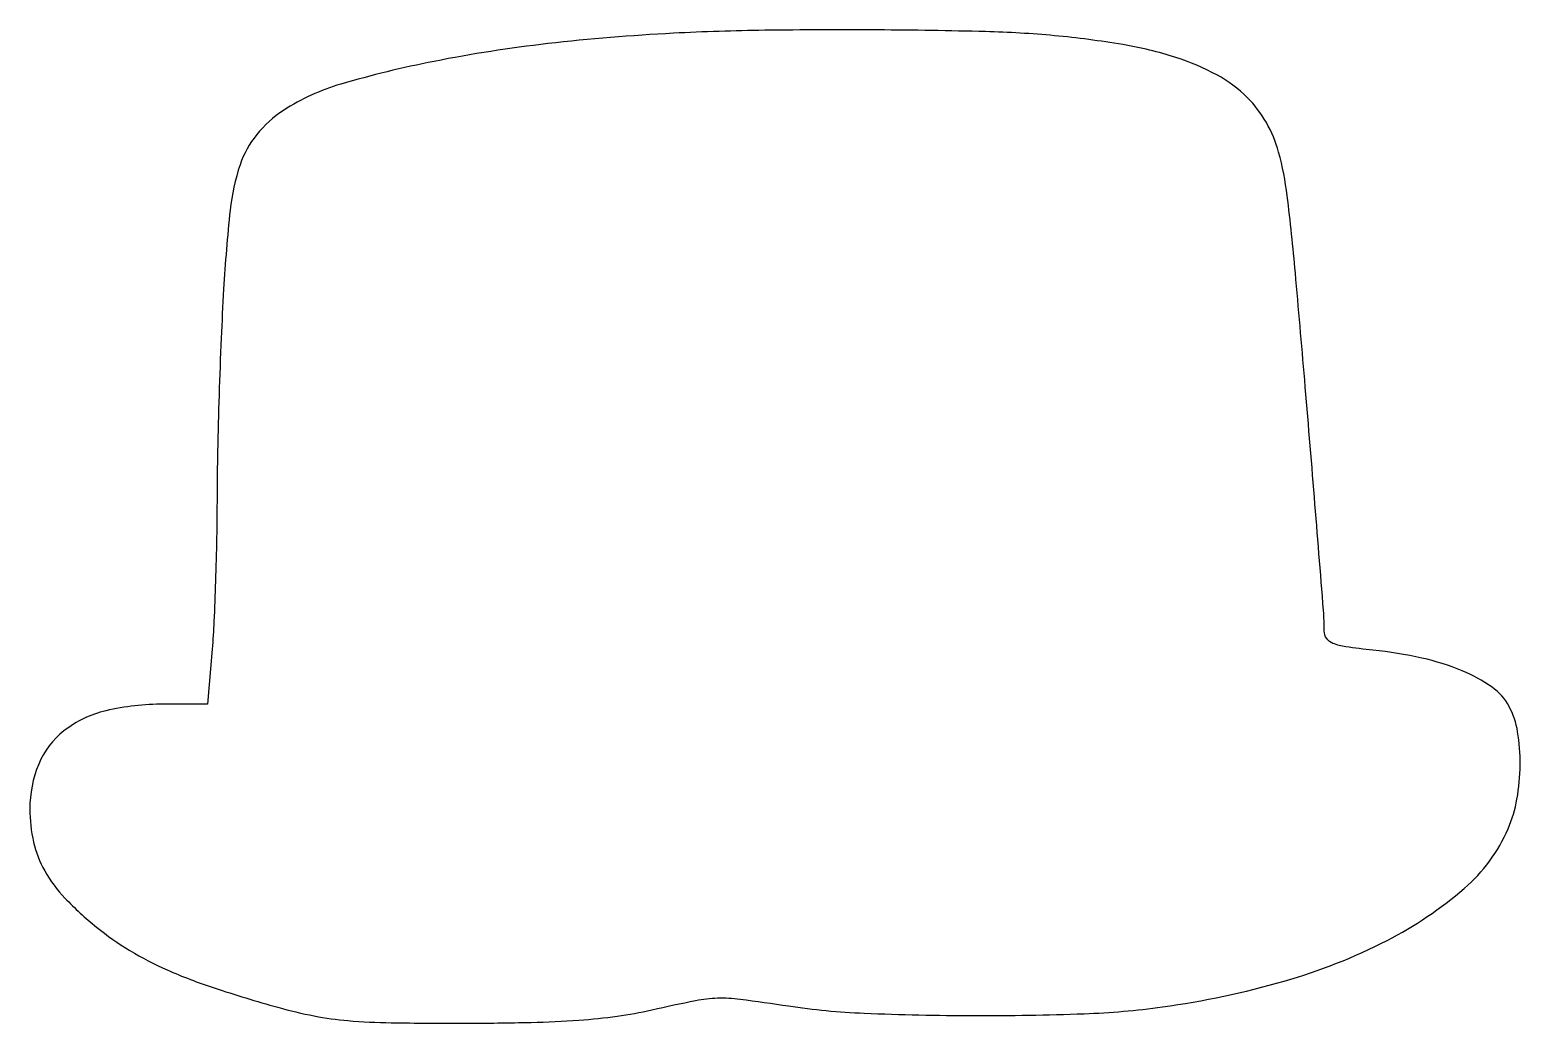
# Model space of a CAD drawing. Extents: x 0 to 207, y 1 to 139.
import ezdxf

# ---------------------------------------------------------------- set-up
doc = ezdxf.new("R2010")
doc.units = 0

msp = doc.modelspace()

# ---------------------------------------------------------------- linework, layer by layer
msp.add_lwpolyline([(89.5, 138.314378, 0.015631), (72.042914, 136.871636, 0.020404), (56.211234, 134.405654, 0.022039), (43.232673, 131.237898, 0.073804), (35.296448, 127.590407, 0.07712), (31.544723, 124.218804, 0.090508), (29.237334, 120.037493, 0.054366), (27.859987, 113.733284, 0.012084), (26.951376, 102.71902, 0.004008), (26.609468, 95.903338, 0.00256), (26.316132, 87.975845, 0.002572), (26.108351, 80.201922, 0.004792), (26.032773, 73.900878, -0.003992), (25.97283, 68.133435, -0.003398), (25.819648, 62.049052, -0.003425), (25.604667, 56.513294, -0.009667), (25.353264, 52.650878), (24.706528, 45), (18.636697, 45, 0.057079), (10.585782, 44.077913, 0.109362), (4.74717, 41.2868, 0.129366), (1.242489, 36.673794, 0.098416), (0, 30.422519, 0.056778), (0.525536, 25.809442, 0.071776), (2.077068, 21.811297, 0.062547), (4.890505, 18.019996, 0.031927), (9.261246, 14, 0.034325), (13.916667, 10.73816, 0.031534), (19.105196, 8.040294, 0.024878), (25.621455, 5.537587, 0.010812), (34.5, 2.836494, 0.020376), (39.547828, 1.6388, 0.02685), (44.232566, 0.985647, 0.017694), (50.256232, 0.687489, 0.004002), (60.5, 0.62532, 0.004895), (69.696789, 0.733173, 0.012468), (76.360938, 1.042962, 0.016649), (81.677492, 1.601549, 0.021563), (86.5, 2.484553, -0.006236), (92.586209, 3.792871, -0.042739), (95.628261, 4.140693, -0.039843), (98.763235, 3.979956, -0.004999), (105.5, 3.02462, 0.027545), (116.017866, 2.013995, 0.009543), (131.268027, 1.684061, 0.009619), (146.599086, 1.939984, 0.025606), (157.5, 2.89219, 0.035084), (174.408585, 6.469076, 0.049369), (188.730246, 12.14398, 0.058578), (199.467064, 19.378779, 0.114117), (205.549787, 27.659018, 0.057433), (206.791434, 31.795924, 0.041995), (207.236753, 36.575481, 0.043019), (206.88296, 41.159844, 0.080785), (205.702293, 44.672828, 0.119249), (203.317838, 47.376054, 0.05469), (199.169975, 49.649174, 0.044257), (193.574272, 51.402197, 0.02712), (186.745486, 52.510614, -0.008611), (182.995858, 52.977605, -0.059278), (181.204522, 53.453263, -0.14641), (180.329515, 54.144664, -0.154033), (180, 55.188912, 0.019846), (179.887329, 58.026506, 0.000327), (178.622115, 73.802661, 0.000961), (177.270581, 90.127107, 0.001268), (175.972427, 105, 0.007842), (174.840721, 115.709507, 0.036639), (173.644332, 121.792156, 0.062804), (171.939136, 125.906559, 0.066864), (169.293784, 129.372883, 0.073243), (165.061678, 132.518432, 0.045602), (159.360424, 134.941033, 0.036006), (151.96375, 136.74081, 0.018495), (142.5, 137.97535, 0.016833), (132.888671, 138.543728, 0.004752), (117.884296, 138.782321, 0.005005), (102.183429, 138.725593, 0.009394)], format="xyb", close=True)

doc.saveas('drawing.dxf')
